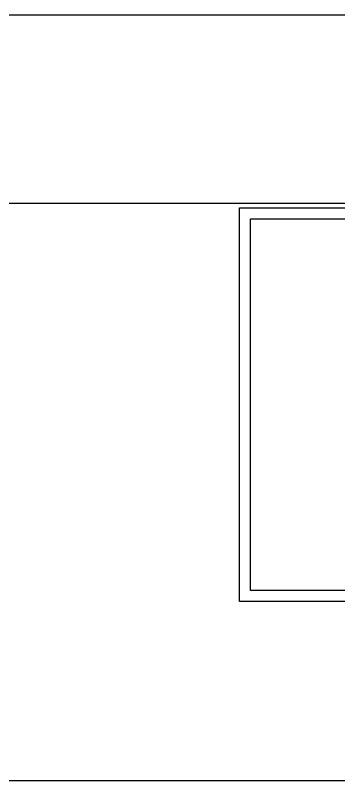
# Model space of a CAD drawing. Header units: millimetres. Extents: x 3552052 to 4144896, y -707811 to -630695.
# Drawn here: x 3653996 to 3655476, y -700186 to -696686 of the extents above; entities that cross this region are included whole.
import ezdxf

# ---------------------------------------------------------------- set-up
doc = ezdxf.new("R2010")
doc.units = ezdxf.units.MM
doc.header["$LTSCALE"] = 6
doc.header["$MEASUREMENT"] = 0
doc.layers.add('MEP_HVAC_RA_DUCT', color=1, linetype='CONTINUOUS', lineweight=0)
doc.layers.add('SECTION', color=251, linetype='CONTINUOUS', lineweight=0)

msp = doc.modelspace()

# ---------------------------------------------------------------- linework, layer by layer
at = {"layer": 'MEP_HVAC_RA_DUCT', "color": 7, "lineweight": 30}
for points in [[(3657782.2, -696685.7), (3651602.2, -696685.7)], [(3657782.2, -697545.7), (3651602.2, -697545.7)], [(3657782.2, -700185.7), (3651602.2, -700185.7)]]:
    msp.add_lwpolyline(points, dxfattribs=at)
at = {"layer": 'SECTION', "color": 5, "lineweight": -3, "ltscale": 500}
for points in [[(3655022.2, -697565.7), (3656582.2, -697565.7), (3656582.2, -699365.7), (3655022.2, -699365.7)], [(3655072.2, -697615.7), (3656532.2, -697615.7), (3656532.2, -699315.7), (3655072.2, -699315.7)]]:
    msp.add_lwpolyline(points, close=True, dxfattribs=at)

doc.saveas('drawing.dxf')
